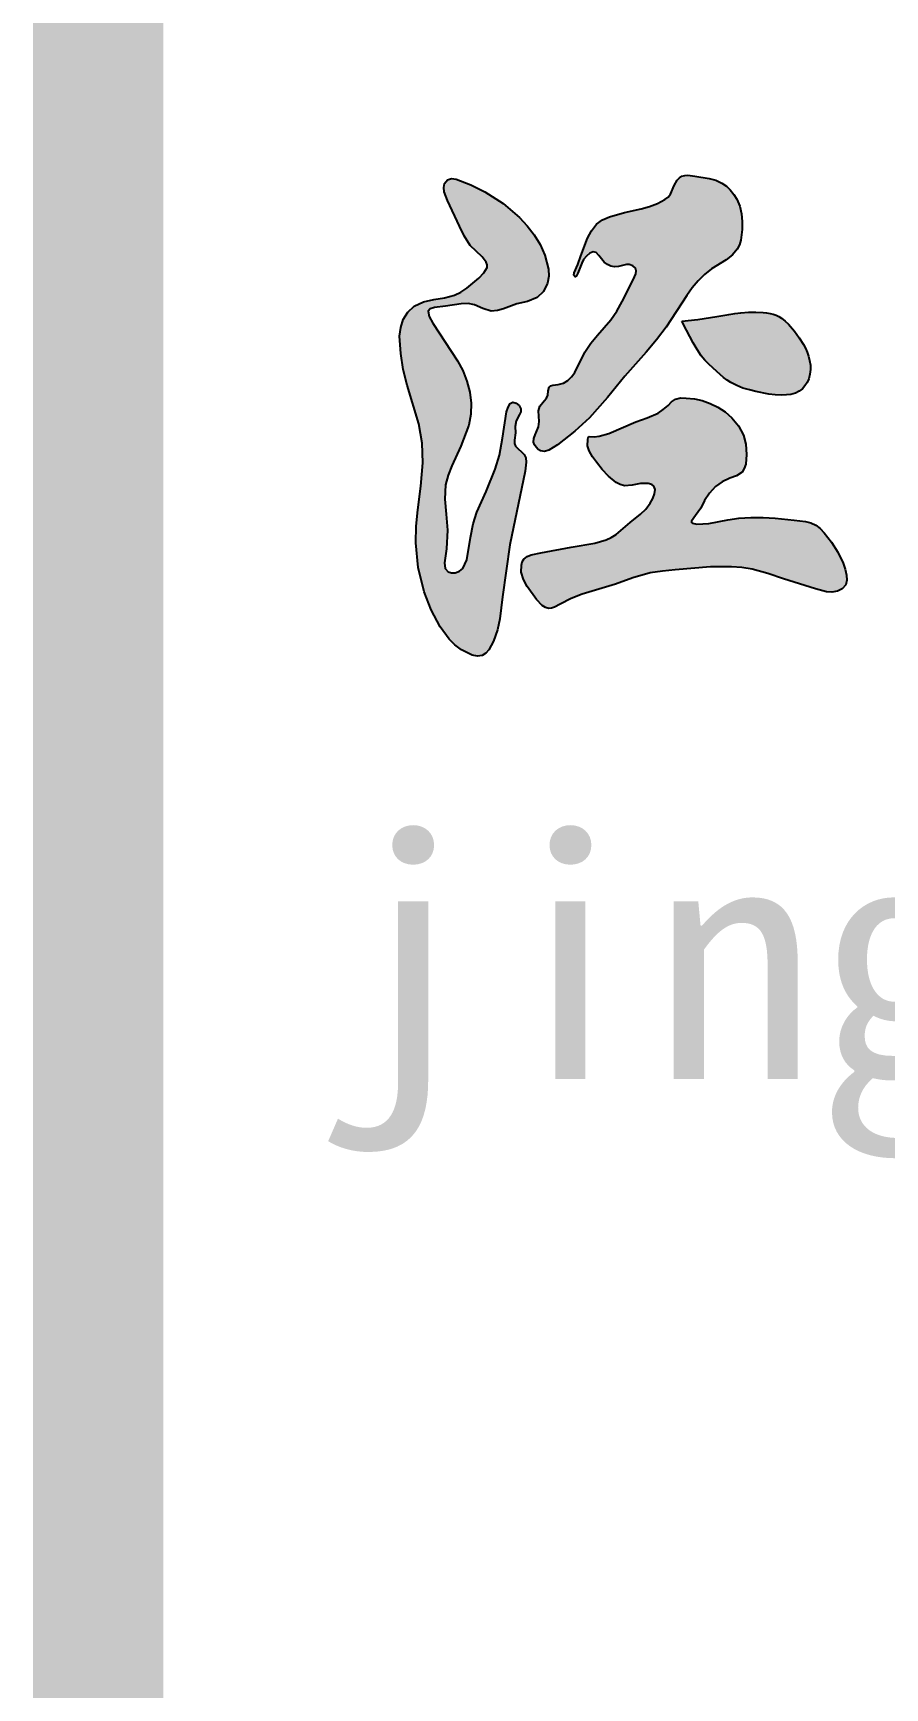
# Model space of a CAD drawing. Extents: x -137808 to 103746506, y -332957 to -111547.
# Drawn here: x -72690 to -72037, y -163270 to -162000 of the extents above; entities that cross this region are included whole.
import ezdxf

# ---------------------------------------------------------------- set-up
doc = ezdxf.new("R2010")
doc.units = 0
doc.header["$LTSCALE"] = 25
doc.header["$MEASUREMENT"] = 0
doc.layers.get('0').update_dxf_attribs({"linetype": 'CONTINUOUS'})
doc.styles.add('宋体', font='', dxfattribs={"width": 0.8})
doc.styles.get('宋体').set_extended_font_data('SimSun')

# ---------------------------------------------------------------- blocks, each defined once
blk = doc.blocks.new('tjnhty')
h = blk.add_hatch(color=256)
h.paths.add_polyline_path([(1268050.7, -1743937.8), (1268050.7, -1743931.6), (1268050.1, -1743925.6), (1268048.8, -1743919.9), (1268046.5, -1743914.4), (1268044.3, -1743910.8), (1268041.6, -1743907.4), (1268038.6, -1743904.5), (1268035.2, -1743902.1), (1268030.4, -1743899.9), (1268025.3, -1743898.5), (1268014.3, -1743896.7), (1268009.1, -1743896.1), (1268006.7, -1743896.2), (1268004.4, -1743896.9), (1268002.6, -1743898.1), (1268000.9, -1743899.8), (1267998.5, -1743904), (1267995.7, -1743910.6), (1267993.8, -1743912.9), (1267991.4, -1743914.7), (1267985.8, -1743917.7), (1267979.5, -1743920), (1267973.2, -1743921.8), (1267960.4, -1743924.7), (1267948.8, -1743927.9), (1267943.5, -1743930.3), (1267938.9, -1743933.7), (1267935, -1743938.7), (1267932, -1743944.5), (1267927, -1743958), (1267924.6, -1743964.6), (1267921.7, -1743971), (1267921.6, -1743972.8), (1267922.5, -1743974.1), (1267923.6, -1743973.4), (1267924.6, -1743971.3), (1267927.6, -1743963.7), (1267929, -1743960.8), (1267931.2, -1743958.1), (1267933.7, -1743955.9), (1267936.4, -1743954.8), (1267938.6, -1743955.5), (1267940.6, -1743957.6), (1267944.8, -1743962.8), (1267947.3, -1743964.6), (1267950, -1743965.8), (1267952.8, -1743966.3), (1267955.7, -1743966.1), (1267959.9, -1743965), (1267962, -1743964.6), (1267964.1, -1743964.7), (1267966.9, -1743965.7), (1267968.8, -1743967.5), (1267969.4, -1743969.4), (1267969, -1743971.7), (1267967, -1743976.4), (1267958.7, -1743993.1), (1267954.6, -1744000.3), (1267950, -1744007.1), (1267939.8, -1744018.8), (1267934.6, -1744025), (1267930, -1744032), (1267922.2, -1744047.5), (1267919.8, -1744050.8), (1267917, -1744053.6), (1267913.7, -1744055.6), (1267909.6, -1744056.8), (1267905.4, -1744057.3), (1267903.7, -1744057.8), (1267902.5, -1744058.7), (1267901.9, -1744061.5), (1267901.6, -1744064.8), (1267900.5, -1744067.2), (1267898.8, -1744069.3), (1267895.4, -1744073.3), (1267894.5, -1744076.9), (1267894.6, -1744080.9), (1267894.9, -1744085.1), (1267894.5, -1744089.3), (1267892, -1744095.2), (1267890.9, -1744098.1), (1267890.7, -1744101), (1267891.4, -1744103), (1267892.6, -1744104.9), (1267894.1, -1744106.5), (1267895.9, -1744107.6), (1267899.1, -1744108), (1267902.4, -1744107.1), (1267909.1, -1744102.9), (1267922.3, -1744092.6), (1267933.6, -1744082.2), (1267947.3, -1744066.6), (1267960.8, -1744050.2), (1267977.1, -1744031.8), (1267984.9, -1744022.5), (1267992.4, -1744012.6), (1268008.2, -1743988.4), (1268012.4, -1743982.6), (1268016.9, -1743977.2), (1268021.8, -1743972.3), (1268027.2, -1743968), (1268038.5, -1743960.9), (1268043.2, -1743957.3), (1268046.9, -1743952.9), (1268048.6, -1743949.5), (1268049.7, -1743945.8)])
h.paths.add_polyline_path([(1268102.4, -1744038.2), (1268101.6, -1744035), (1268100.5, -1744031.9), (1268099.2, -1744028.9), (1268097.7, -1744025.9), (1268094.5, -1744020.8), (1268090.9, -1744015.8), (1268086.3, -1744010.4), (1268083.7, -1744008), (1268080.9, -1744005.9), (1268078.9, -1744004.6), (1268076.7, -1744003.6), (1268074.4, -1744002.7), (1268072.1, -1744002.1), (1268069.4, -1744001.6), (1268066.8, -1744001.4), (1268061.3, -1744001.3), (1268055.5, -1744001.3), (1268049.7, -1744001.6), (1268045.1, -1744002.2), (1268040.5, -1744002.9), (1268031.3, -1744004.6), (1268016.8, -1744006.8), (1268004.5, -1744008.2), (1268007.9, -1744015), (1268013.2, -1744024.7), (1268016.1, -1744029.8), (1268019.3, -1744034.6), (1268022, -1744037.9), (1268025, -1744041), (1268031.3, -1744046.8), (1268036.5, -1744051.2), (1268039.1, -1744053.3), (1268041.9, -1744055.1), (1268046.5, -1744057.5), (1268051.3, -1744059.4), (1268056.3, -1744060.9), (1268061.3, -1744062.1), (1268071.1, -1744064), (1268076, -1744064.5), (1268081.1, -1744064.8), (1268084.6, -1744064.7), (1268088.1, -1744064.3), (1268091.5, -1744063.4), (1268094.5, -1744061.9), (1268096.9, -1744060.1), (1268098.9, -1744057.8), (1268100.6, -1744055.1), (1268101.8, -1744052.3), (1268102.7, -1744048.8), (1268103.1, -1744045.3), (1268103, -1744041.8)])
h.paths.add_polyline_path([(1267866.8, -1744219.6), (1267872.4, -1744179.7), (1267884.1, -1744123.2), (1267885.1, -1744116.2), (1267884.8, -1744113), (1267883.4, -1744110.3), (1267876.7, -1744104.1), (1267876, -1744101.9), (1267876, -1744099.3), (1267876.7, -1744093.7), (1267876.6, -1744089), (1267877.3, -1744084.5), (1267879.9, -1744079.8), (1267880.9, -1744077.6), (1267881, -1744075.3), (1267879.5, -1744072.8), (1267877.3, -1744071), (1267874.7, -1744070.3), (1267872.7, -1744071.4), (1267871.2, -1744074), (1267870, -1744077.7), (1267866.8, -1744098), (1267864.4, -1744110.9), (1267861.3, -1744121.6), (1267854.2, -1744138.9), (1267847.2, -1744154.7), (1267844.4, -1744163.7), (1267842.3, -1744174.1), (1267839.5, -1744191.3), (1267836.3, -1744197.9), (1267833.8, -1744200), (1267830.6, -1744201.2), (1267827.7, -1744201.2), (1267825.1, -1744200.5), (1267822.7, -1744197.8), (1267822.2, -1744193.5), (1267823.8, -1744182.7), (1267824.7, -1744168.6), (1267823.7, -1744156.2), (1267822.6, -1744144.7), (1267823.2, -1744133.6), (1267825.1, -1744126.4), (1267828, -1744119.1), (1267834.9, -1744104.1), (1267840.9, -1744087.8), (1267842.5, -1744079.4), (1267842.9, -1744071), (1267841.8, -1744062.5), (1267839.5, -1744054.1), (1267836.3, -1744046), (1267832.4, -1744038.5), (1267813.4, -1744009.6), (1267810.5, -1744004.6), (1267809.7, -1744000.4), (1267811.4, -1743998.6), (1267814.7, -1743997.6), (1267823.2, -1743996.7), (1267835.2, -1743994.9), (1267840.4, -1743994.6), (1267845.3, -1743995.5), (1267851.7, -1743998.3), (1267858.2, -1744000.4), (1267862.9, -1744000), (1267867.5, -1743998.5), (1267877.9, -1743994.9), (1267885.9, -1743993), (1267893.3, -1743990), (1267898.2, -1743985.2), (1267901.3, -1743978.9), (1267902.3, -1743973.6), (1267902.1, -1743968.1), (1267899.4, -1743957.4), (1267895.8, -1743949.3), (1267891.1, -1743941.8), (1267885.8, -1743934.9), (1267879.8, -1743928.6), (1267867.2, -1743917.9), (1267853.3, -1743908.9), (1267842.5, -1743903.4), (1267831.2, -1743899.1), (1267827.7, -1743898.6), (1267824.5, -1743899.6), (1267822.4, -1743902.4), (1267821.7, -1743905.6), (1267822, -1743908.9), (1267824.5, -1743915.6), (1267833.9, -1743935.3), (1267837.3, -1743942.7), (1267842.1, -1743950), (1267851.1, -1743958.7), (1267854.3, -1743962.8), (1267855.1, -1743964.9), (1267855, -1743967), (1267852.6, -1743971), (1267848.6, -1743975), (1267839.5, -1743982.8), (1267834.9, -1743985.9), (1267830, -1743988.2), (1267822.3, -1743990.2), (1267814.1, -1743991.4), (1267806.1, -1743993.2), (1267799, -1743996.5), (1267794.2, -1744001.1), (1267790.6, -1744006.7), (1267788.7, -1744013), (1267787.9, -1744019.5), (1267788.8, -1744032.8), (1267790.7, -1744045.2), (1267793.6, -1744057.2), (1267802.7, -1744087), (1267805.1, -1744101.8), (1267805.6, -1744116.8), (1267804.1, -1744134.8), (1267801.8, -1744152.8), (1267800.6, -1744165.5), (1267800.3, -1744178.2), (1267802, -1744197.2), (1267806.6, -1744215.7), (1267812, -1744229.6), (1267819.1, -1744242.6), (1267826, -1744252.1), (1267830.3, -1744256.5), (1267835.4, -1744260.3), (1267843.5, -1744264.4), (1267847.6, -1744265.2), (1267851.3, -1744264.7), (1267854, -1744263), (1267856.3, -1744260.3), (1267859.9, -1744253.6), (1267862.9, -1744245), (1267864.8, -1744236.5)])
blk.add_hatch(color=256).paths.add_polyline_path([(1268053.9, -1744110.3), (1268053.4, -1744102.6), (1268051.7, -1744095.5), (1268048, -1744088.4), (1268042.8, -1744082.2), (1268037.7, -1744077.8), (1268032.1, -1744074.1), (1268026.2, -1744071.2), (1268019.9, -1744069.1), (1268014, -1744067.8), (1268007.7, -1744067.1), (1268003.5, -1744067), (1267999.5, -1744068), (1267996.5, -1744070.1), (1267993.8, -1744072.8), (1267990.1, -1744076), (1267986.2, -1744078.6), (1267977.8, -1744082.3), (1267969.1, -1744085.4), (1267948.3, -1744094.3), (1267941, -1744096.4), (1267937.2, -1744096.8), (1267933.5, -1744096.7), (1267932.6, -1744097.3), (1267932.3, -1744098.8), (1267932.1, -1744103.7), (1267933.3, -1744107.6), (1267935.8, -1744112.1), (1267939, -1744116.4), (1267943.3, -1744121.9), (1267948.1, -1744127), (1267954, -1744131.8), (1267957.2, -1744133.5), (1267960.5, -1744134.4), (1267966.3, -1744133.9), (1267972.8, -1744132.6), (1267978.7, -1744132.7), (1267981.3, -1744133.4), (1267983, -1744134.7), (1267983.9, -1744137.4), (1267983.5, -1744140.7), (1267982.1, -1744144.3), (1267980.2, -1744147.8), (1267976.7, -1744152.4), (1267972.8, -1744156.1), (1267964.7, -1744162.6), (1267954.1, -1744171.7), (1267950.3, -1744174), (1267946.3, -1744175.9), (1267937.6, -1744178.5), (1267919.6, -1744181.6), (1267896.3, -1744185.8), (1267888.9, -1744187.3), (1267885.7, -1744188.7), (1267883.2, -1744190.8), (1267882, -1744192.9), (1267881.3, -1744195.3), (1267881.1, -1744200.6), (1267882.9, -1744206.4), (1267885.7, -1744211.6), (1267892.8, -1744221.8), (1267897.2, -1744226.2), (1267899.7, -1744227.8), (1267902.3, -1744228.5), (1267904.5, -1744228.3), (1267906.7, -1744227.6), (1267911.1, -1744225.3), (1267919.6, -1744221), (1267928, -1744217.5), (1267953.6, -1744209.9), (1267966.7, -1744205.2), (1267980, -1744201.3), (1267989.6, -1744199.9), (1267999.3, -1744199), (1268026.3, -1744196.7), (1268042.4, -1744196.6), (1268050.4, -1744197.2), (1268058.3, -1744198.5), (1268070.4, -1744201.8), (1268082.3, -1744205.8), (1268107, -1744213.5), (1268115.4, -1744215.7), (1268119.6, -1744216), (1268123.8, -1744215.2), (1268127.5, -1744213.4), (1268130.2, -1744210.4), (1268131, -1744206.9), (1268130.8, -1744203.1), (1268129.8, -1744198.4), (1268128.2, -1744193.9), (1268124, -1744185.5), (1268119.2, -1744177.8), (1268113.6, -1744170.5), (1268110.6, -1744167.3), (1268107.2, -1744164.6), (1268103.4, -1744162.8), (1268099.3, -1744161.8), (1268090.5, -1744160.8), (1268076.1, -1744159.3), (1268066.7, -1744158.8), (1268057.3, -1744158.7), (1268048.1, -1744159.2), (1268039.7, -1744160.5), (1268025.1, -1744163.3), (1268016, -1744163.8), (1268012, -1744163), (1268011.7, -1744161.6), (1268014.8, -1744157.3), (1268018.9, -1744151.5), (1268021.9, -1744145.8), (1268025.6, -1744140), (1268030.2, -1744134.9), (1268035.3, -1744131.4), (1268041.3, -1744128.7), (1268046.4, -1744126.7), (1268050.6, -1744123.9), (1268052.3, -1744121.1), (1268053.4, -1744117.8)])
at = {"const_width": 100}
blk.add_lwpolyline([(1267556.7, -1732652.9), (1267556.7, -1772652.9)], dxfattribs=at)
blk.add_lwpolyline([(1267556.7, -1732652.9), (1272550.7, -1732652.9), (1272550.7, -1772652.9), (1267556.7, -1772652.9)], close=True, dxfattribs=at)
at = {"color": 7}
for points in [[(1267831.2, -1743899.1), (1267842.5, -1743903.4), (1267853.3, -1743908.9), (1267867.2, -1743917.9), (1267879.8, -1743928.6), (1267885.8, -1743934.9), (1267891.1, -1743941.8), (1267895.8, -1743949.3), (1267899.4, -1743957.4), (1267902.1, -1743968.1), (1267902.3, -1743973.6), (1267901.3, -1743978.9), (1267898.2, -1743985.2), (1267893.3, -1743990), (1267885.9, -1743993), (1267877.9, -1743994.9), (1267867.5, -1743998.5), (1267862.9, -1744000), (1267858.2, -1744000.4), (1267851.7, -1743998.3), (1267845.3, -1743995.5), (1267840.4, -1743994.6), (1267835.2, -1743994.9), (1267823.2, -1743996.7), (1267814.7, -1743997.6), (1267811.4, -1743998.6), (1267809.7, -1744000.4), (1267810.5, -1744004.6), (1267813.4, -1744009.6), (1267832.4, -1744038.5), (1267836.3, -1744046), (1267839.5, -1744054.1), (1267841.8, -1744062.5), (1267842.9, -1744071), (1267842.5, -1744079.4), (1267840.9, -1744087.8), (1267834.9, -1744104.1), (1267828, -1744119.1), (1267825.1, -1744126.4), (1267823.2, -1744133.6), (1267822.6, -1744144.7), (1267823.7, -1744156.2), (1267824.7, -1744168.6), (1267823.8, -1744182.7), (1267822.2, -1744193.5), (1267822.7, -1744197.8), (1267825.1, -1744200.5), (1267827.7, -1744201.2), (1267830.6, -1744201.2), (1267833.8, -1744200), (1267836.3, -1744197.9), (1267839.5, -1744191.3), (1267842.3, -1744174.1), (1267844.4, -1744163.7), (1267847.2, -1744154.7), (1267854.2, -1744138.9), (1267861.3, -1744121.6), (1267864.4, -1744110.9), (1267866.8, -1744098), (1267870, -1744077.7), (1267871.2, -1744074), (1267872.7, -1744071.4), (1267874.7, -1744070.3), (1267877.3, -1744071), (1267879.5, -1744072.8), (1267881, -1744075.3), (1267880.9, -1744077.6), (1267879.9, -1744079.8), (1267877.3, -1744084.5), (1267876.6, -1744089), (1267876.7, -1744093.7), (1267876, -1744099.3), (1267876, -1744101.9), (1267876.7, -1744104.1), (1267883.4, -1744110.3), (1267884.8, -1744113), (1267885.1, -1744116.2), (1267884.1, -1744123.2), (1267872.4, -1744179.7), (1267866.8, -1744219.6), (1267864.8, -1744236.5), (1267862.9, -1744245), (1267859.9, -1744253.6), (1267856.3, -1744260.3), (1267854, -1744263), (1267851.3, -1744264.7), (1267847.6, -1744265.2), (1267843.5, -1744264.4), (1267835.4, -1744260.3), (1267830.3, -1744256.5), (1267826, -1744252.1), (1267819.1, -1744242.6), (1267812, -1744229.6), (1267806.6, -1744215.7), (1267802, -1744197.2), (1267800.3, -1744178.2), (1267800.6, -1744165.5), (1267801.8, -1744152.8), (1267804.1, -1744134.8), (1267805.6, -1744116.8), (1267805.1, -1744101.8), (1267802.7, -1744087), (1267793.6, -1744057.2), (1267790.7, -1744045.2), (1267788.8, -1744032.8), (1267787.9, -1744019.5), (1267788.7, -1744013), (1267790.6, -1744006.7), (1267794.2, -1744001.1), (1267799, -1743996.5), (1267806.1, -1743993.2), (1267814.1, -1743991.4), (1267822.3, -1743990.2), (1267830, -1743988.2), (1267834.9, -1743985.9), (1267839.5, -1743982.8), (1267848.6, -1743975), (1267852.6, -1743971), (1267855, -1743967), (1267855.1, -1743964.9), (1267854.3, -1743962.8), (1267851.1, -1743958.7), (1267842.1, -1743950), (1267837.3, -1743942.7), (1267833.9, -1743935.3), (1267824.5, -1743915.6), (1267822, -1743908.9), (1267821.7, -1743905.6), (1267822.4, -1743902.4), (1267824.5, -1743899.6), (1267827.7, -1743898.6)], [(1267921.7, -1743971), (1267924.6, -1743964.6), (1267927, -1743958), (1267932, -1743944.5), (1267935, -1743938.7), (1267938.9, -1743933.7), (1267943.5, -1743930.3), (1267948.8, -1743927.9), (1267960.4, -1743924.7), (1267973.2, -1743921.8), (1267979.5, -1743920), (1267985.8, -1743917.7), (1267991.4, -1743914.7), (1267993.8, -1743912.9), (1267995.7, -1743910.6), (1267998.5, -1743904), (1268000.9, -1743899.8), (1268002.6, -1743898.1), (1268004.4, -1743896.9), (1268006.7, -1743896.2), (1268009.1, -1743896.1), (1268014.3, -1743896.7), (1268025.3, -1743898.5), (1268030.4, -1743899.9), (1268035.2, -1743902.1), (1268038.6, -1743904.5), (1268041.6, -1743907.4), (1268044.3, -1743910.8), (1268046.5, -1743914.4), (1268048.8, -1743919.9), (1268050.1, -1743925.6), (1268050.7, -1743931.6), (1268050.7, -1743937.8), (1268049.7, -1743945.8), (1268048.6, -1743949.5), (1268046.9, -1743952.9), (1268043.2, -1743957.3), (1268038.5, -1743960.9), (1268027.2, -1743968), (1268021.8, -1743972.3), (1268016.9, -1743977.2), (1268012.4, -1743982.6), (1268008.2, -1743988.4), (1267992.4, -1744012.6), (1267984.9, -1744022.5), (1267977.1, -1744031.8), (1267960.8, -1744050.2), (1267947.3, -1744066.6), (1267933.6, -1744082.2), (1267922.3, -1744092.6), (1267909.1, -1744102.9), (1267902.4, -1744107.1), (1267899.1, -1744108), (1267895.9, -1744107.6), (1267894.1, -1744106.5), (1267892.6, -1744104.9), (1267891.4, -1744103), (1267890.7, -1744101), (1267890.9, -1744098.1), (1267892, -1744095.2), (1267894.5, -1744089.3), (1267894.9, -1744085.1), (1267894.6, -1744080.9), (1267894.5, -1744076.9), (1267895.4, -1744073.3), (1267898.8, -1744069.3), (1267900.5, -1744067.2), (1267901.6, -1744064.8), (1267901.9, -1744061.5), (1267902.5, -1744058.7), (1267903.7, -1744057.8), (1267905.4, -1744057.3), (1267909.6, -1744056.8), (1267913.7, -1744055.6), (1267917, -1744053.6), (1267919.8, -1744050.8), (1267922.2, -1744047.5), (1267930, -1744032), (1267934.6, -1744025), (1267939.8, -1744018.8), (1267950, -1744007.1), (1267954.6, -1744000.3), (1267958.7, -1743993.1), (1267967, -1743976.4), (1267969, -1743971.7), (1267969.4, -1743969.4), (1267968.8, -1743967.5), (1267966.9, -1743965.7), (1267964.1, -1743964.7), (1267962, -1743964.6), (1267959.9, -1743965), (1267955.7, -1743966.1), (1267952.8, -1743966.3), (1267950, -1743965.8), (1267947.3, -1743964.6), (1267944.8, -1743962.8), (1267940.6, -1743957.6), (1267938.6, -1743955.5), (1267936.4, -1743954.8), (1267933.7, -1743955.9), (1267931.2, -1743958.1), (1267929, -1743960.8), (1267927.6, -1743963.7), (1267924.6, -1743971.3), (1267923.6, -1743973.4), (1267922.5, -1743974.1), (1267921.6, -1743972.8)], [(1268004.5, -1744008.2), (1268016.8, -1744006.8), (1268031.3, -1744004.6), (1268040.5, -1744002.9), (1268045.1, -1744002.2), (1268049.7, -1744001.6), (1268055.5, -1744001.3), (1268061.3, -1744001.3), (1268066.8, -1744001.4), (1268069.4, -1744001.6), (1268072.1, -1744002.1), (1268074.4, -1744002.7), (1268076.7, -1744003.6), (1268078.9, -1744004.6), (1268080.9, -1744005.9), (1268083.7, -1744008), (1268086.3, -1744010.4), (1268090.9, -1744015.8), (1268094.5, -1744020.8), (1268097.7, -1744025.9), (1268099.2, -1744028.9), (1268100.5, -1744031.9), (1268101.6, -1744035), (1268102.4, -1744038.2), (1268103, -1744041.8), (1268103.1, -1744045.3), (1268102.7, -1744048.8), (1268101.8, -1744052.3), (1268100.6, -1744055.1), (1268098.9, -1744057.8), (1268096.9, -1744060.1), (1268094.5, -1744061.9), (1268091.5, -1744063.4), (1268088.1, -1744064.3), (1268084.6, -1744064.7), (1268081.1, -1744064.8), (1268076, -1744064.5), (1268071.1, -1744064), (1268061.3, -1744062.1), (1268056.3, -1744060.9), (1268051.3, -1744059.4), (1268046.5, -1744057.5), (1268041.9, -1744055.1), (1268039.1, -1744053.3), (1268036.5, -1744051.2), (1268031.3, -1744046.8), (1268025, -1744041), (1268022, -1744037.9), (1268019.3, -1744034.6), (1268016.1, -1744029.8), (1268013.2, -1744024.7), (1268007.9, -1744015)], [(1267933.5, -1744096.7), (1267937.2, -1744096.8), (1267941, -1744096.4), (1267948.3, -1744094.3), (1267969.1, -1744085.4), (1267977.8, -1744082.3), (1267986.2, -1744078.6), (1267990.1, -1744076), (1267993.8, -1744072.8), (1267996.5, -1744070.1), (1267999.5, -1744068), (1268003.5, -1744067), (1268007.7, -1744067.1), (1268014, -1744067.8), (1268019.9, -1744069.1), (1268026.2, -1744071.2), (1268032.1, -1744074.1), (1268037.7, -1744077.8), (1268042.8, -1744082.2), (1268048, -1744088.4), (1268051.7, -1744095.5), (1268053.4, -1744102.6), (1268053.9, -1744110.3), (1268053.4, -1744117.8), (1268052.3, -1744121.1), (1268050.6, -1744123.9), (1268046.4, -1744126.7), (1268041.3, -1744128.7), (1268035.3, -1744131.4), (1268030.2, -1744134.9), (1268025.6, -1744140), (1268021.9, -1744145.8), (1268018.9, -1744151.5), (1268014.8, -1744157.3), (1268011.7, -1744161.6), (1268011.9, -1744162.5), (1268012.7, -1744163.1), (1268016, -1744163.8), (1268025.1, -1744163.3), (1268039.7, -1744160.5), (1268048.1, -1744159.2), (1268057.3, -1744158.7), (1268066.7, -1744158.8), (1268076.1, -1744159.3), (1268090.5, -1744160.8), (1268099.3, -1744161.8), (1268103.4, -1744162.8), (1268107.2, -1744164.6), (1268110.6, -1744167.3), (1268113.6, -1744170.5), (1268119.2, -1744177.8), (1268124, -1744185.5), (1268128.2, -1744193.9), (1268129.8, -1744198.4), (1268130.8, -1744203.1), (1268131, -1744206.9), (1268130.2, -1744210.4), (1268127.5, -1744213.4), (1268123.8, -1744215.2), (1268119.6, -1744216), (1268115.4, -1744215.7), (1268107, -1744213.5), (1268082.3, -1744205.8), (1268070.4, -1744201.8), (1268058.3, -1744198.5), (1268050.4, -1744197.2), (1268042.4, -1744196.6), (1268026.3, -1744196.7), (1267999.3, -1744199), (1267989.6, -1744199.9), (1267980, -1744201.3), (1267966.7, -1744205.2), (1267953.6, -1744209.9), (1267928, -1744217.5), (1267919.6, -1744221), (1267911.1, -1744225.3), (1267906.7, -1744227.6), (1267904.5, -1744228.3), (1267902.3, -1744228.5), (1267899.7, -1744227.8), (1267897.2, -1744226.2), (1267892.8, -1744221.8), (1267885.7, -1744211.6), (1267882.9, -1744206.4), (1267881.1, -1744200.6), (1267881.3, -1744195.3), (1267882, -1744192.9), (1267883.2, -1744190.8), (1267885.7, -1744188.7), (1267888.9, -1744187.3), (1267896.3, -1744185.8), (1267919.6, -1744181.6), (1267937.6, -1744178.5), (1267946.3, -1744175.9), (1267950.3, -1744174), (1267954.1, -1744171.7), (1267964.7, -1744162.6), (1267972.8, -1744156.1), (1267976.7, -1744152.4), (1267980.2, -1744147.8), (1267982.1, -1744144.3), (1267983.5, -1744140.7), (1267983.9, -1744137.4), (1267983, -1744134.7), (1267981.3, -1744133.4), (1267978.7, -1744132.7), (1267972.8, -1744132.6), (1267966.3, -1744133.9), (1267960.5, -1744134.4), (1267957.2, -1744133.5), (1267954, -1744131.8), (1267948.1, -1744127), (1267943.3, -1744121.9), (1267939, -1744116.4), (1267935.8, -1744112.1), (1267933.3, -1744107.6), (1267932.1, -1744103.7), (1267932.3, -1744098.8), (1267932.6, -1744097.3)]]:
    blk.add_lwpolyline(points, close=True, dxfattribs=at)
at = {"color": 7, "style": '宋体'}
blk.add_text('jingxianguihuajianzhushejiyanjiuyuan', height=184.374, dxfattribs=at).set_placement((1267730.8, -1744589.8))

msp = doc.modelspace()

# ---------------------------------------------------------------- block references
msp.add_blockref('tjnhty', (-1340197.1, 1581787.1))
msp.add_blockref('tjnhty', (-1340197.1, 1581787.1))

doc.saveas('drawing.dxf')
